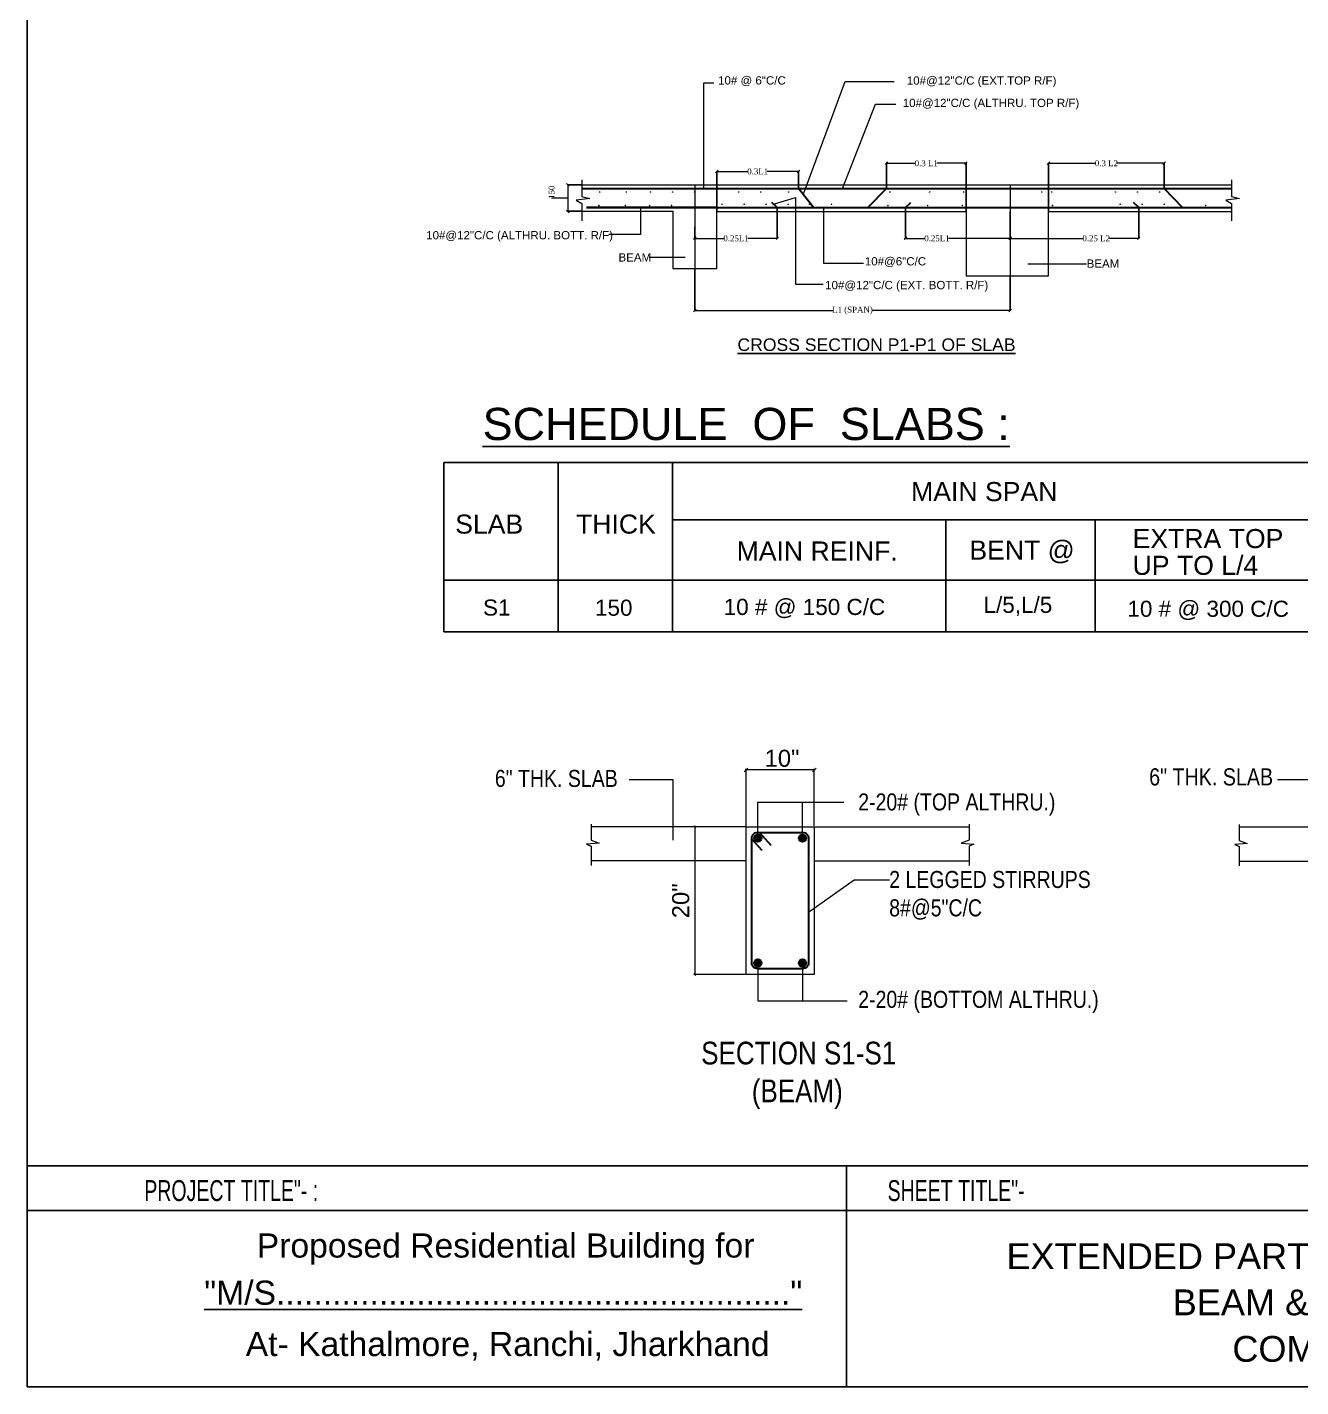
# Model space of a CAD drawing. Header units: inches. Extents: x -13956017 to 293115509, y -946740 to -305538.
# Drawn here: x 1182360 to 1184315, y -922722 to -920635 of the extents above; entities that cross this region are included whole.
import ezdxf
from ezdxf.enums import TextEntityAlignment as Align

# ---------------------------------------------------------------- set-up
doc = ezdxf.new("R2010")
doc.units = ezdxf.units.IN
doc.header["$LTSCALE"] = 6
doc.header["$PDMODE"] = 2
doc.linetypes.add('DASHED', pattern=[0.75, 0.5, -0.25])
for name, color, linetype, lineweight in [('Base Beam', 1, 'DASHED', 20), ('BEAM', 240, 'Continuous', 40), ('DIM 1', 10, 'Continuous', 15), ('DIM 2', 1, 'Continuous', 9), ('GRID', 8, 'Continuous', 15), ('HAT', 251, 'Continuous', 0), ('line2', 2, 'Continuous', 9), ('REINF', 5, 'Continuous', 30), ('TEX', 250, 'Continuous', 30), ('txt3', 3, 'Continuous', 9), ('W', 250, 'Continuous', 5), ('wall', 7, 'Continuous', 30), ('wall high', 7, 'Continuous', 30)]:
    doc.layers.add(name, color=color, linetype=linetype, lineweight=lineweight)
for name, color, linetype in [('DIM', 7, 'Continuous'), ('FOUNDATION DIM', 4, 'Continuous'), ('RE', 7, 'Continuous')]:
    doc.layers.add(name, color=color, linetype=linetype)
doc.styles.add('A', font='arial.ttf')
doc.styles.add('ARI', font='arial.ttf')
doc.styles.add('ISOCP', font='arial.ttf', dxfattribs={"height": 12})
doc.styles.add('style2', font='eurr____.ttf')
doc.styles.add('style3', font='times.ttf')
doc.dimstyles.new('Copy of AA', dxfattribs={"dimtxt": 15, "dimasz": 4, "dimexe": 5, "dimexo": 0, "dimgap": 0.09, "dimtad": 0, "dimdec": 0, "dimzin": 0, "dimdsep": 46, "dimlunit": 3, "dimtxsty": 'ARI', "dimblk": 'ARCHTICK', "dimcen": 0.09, "dimclrt": 7, "dimadec": 0, "dimazin": 0, "dimtfac": 1, "dimtdec": 0, "dimtofl": 0, "dimtmove": 0, "dimatfit": 3, "dimfxl": 0.18, "dimtolj": 1, "dimtzin": 0, "dimlwd": 9, "dimlwe": 9, "dimarcsym": 0})
doc.dimstyles.new('DIM-2', dxfattribs={"dimscale": 0, "dimtxt": 9, "dimasz": 4, "dimexe": 0, "dimexo": 0, "dimgap": 0, "dimtad": 0, "dimdec": 0, "dimzin": 9, "dimdsep": 46, "dimlunit": 3, "dimtxsty": 'style3', "dimblk": 'OBLIQUE', "dimcen": 0.09, "dimclrd": 1, "dimclre": 1, "dimclrt": 3, "dimadec": 1, "dimazin": 0, "dimtm": 1e-09, "dimtfac": 1, "dimtdec": 0, "dimtmove": 0, "dimatfit": 3, "dimfxl": 1, "dimtolj": 1, "dimtzin": 0, "dimlwd": -1, "dimarcsym": 0})

# ---------------------------------------------------------------- blocks, each defined once
blk = doc.blocks.new('_Oblique')
at = {"layer": 'DIM', "color": 0, "lineweight": -2}
blk.add_line((-0.5, -0.5), (0.5, 0.5), dxfattribs=at)
blk = doc.blocks.new('*D380')
at = {"layer": 'Defpoints', "color": 0, "transparency": 16777216}
for p in [(1183384.5, -921006.1), (1183868.7, -921016.9), (1183868.7, -921070.5)]:
    blk.add_point(p, dxfattribs=at)
at = {"layer": 'txt3', "color": 1, "lineweight": -2, "transparency": 16777216}
for p, q in [((1183384.5, -921006.1), (1183384.5, -921070.5)), ((1183868.7, -921016.9), (1183868.7, -921070.5))]:
    blk.add_line(p, q, dxfattribs=at)
at = {"layer": 'txt3', "color": 1, "transparency": 16777216}
for p, q in [((1183384.5, -921070.5), (1183596.6, -921070.5)), ((1183868.7, -921070.5), (1183656.7, -921070.5))]:
    blk.add_line(p, q, dxfattribs=at)
at = {"layer": 'txt3', "color": 1, "transparency": 16777216, "xscale": 4, "yscale": 4, "zscale": 4, "rotation": 180}
blk.add_blockref('_Oblique', (1183384.5, -921070.5), dxfattribs=at)
at = {"layer": 'txt3', "color": 1, "transparency": 16777216, "xscale": 4, "yscale": 4, "zscale": 4}
blk.add_blockref('_Oblique', (1183868.7, -921070.5), dxfattribs=at)
at = {"layer": 'txt3', "color": 3, "transparency": 16777216, "insert": (1183626.6, -921070.5), "char_height": 9, "attachment_point": 5, "style": 'style3'}
blk.add_mtext('\\A1;{\\C3;L1 (SPAN)}', dxfattribs=at)
blk = doc.blocks.new('*D381')
at = {"layer": 'Defpoints', "color": 0, "linetype": 'Continuous', "transparency": 16777216}
for p in [(1183511.2, -920912.1), (1183384.5, -920941.8), (1183511.2, -920959.6)]:
    blk.add_point(p, dxfattribs=at)
at = {"layer": 'GRID', "color": 1, "linetype": 'Continuous', "lineweight": -2, "transparency": 16777216}
for p, q in [((1183511.2, -920912.1), (1183511.2, -920959.6)), ((1183384.5, -920941.8), (1183384.5, -920959.6))]:
    blk.add_line(p, q, dxfattribs=at)
at = {"layer": 'GRID', "color": 1, "linetype": 'Continuous', "transparency": 16777216}
for p, q in [((1183384.5, -920959.6), (1183429.9, -920959.6)), ((1183511.2, -920959.6), (1183465.8, -920959.6))]:
    blk.add_line(p, q, dxfattribs=at)
at = {"layer": 'GRID', "color": 1, "linetype": 'Continuous', "transparency": 16777216, "xscale": 4, "yscale": 4, "zscale": 4, "rotation": 180}
blk.add_blockref('_Oblique', (1183384.5, -920959.6), dxfattribs=at)
at = {"layer": 'GRID', "color": 1, "linetype": 'Continuous', "transparency": 16777216, "xscale": 4, "yscale": 4, "zscale": 4}
blk.add_blockref('_Oblique', (1183511.2, -920959.6), dxfattribs=at)
at = {"layer": 'GRID', "color": 3, "linetype": 'Continuous', "transparency": 16777216, "insert": (1183447.9, -920959.6), "char_height": 9, "attachment_point": 5, "style": 'style3'}
blk.add_mtext('\\A1;{\\C3;0.25L1}', dxfattribs=at)
blk = doc.blocks.new('*D382')
at = {"layer": 'Defpoints', "color": 0, "linetype": 'Continuous', "transparency": 16777216}
for p in [(1183418.4, -920856.9), (1183543.9, -920883.2), (1183418.4, -920918.2)]:
    blk.add_point(p, dxfattribs=at)
at = {"layer": 'GRID', "color": 1, "linetype": 'Continuous', "lineweight": -2, "transparency": 16777216}
for p, q in [((1183418.4, -920918.2), (1183418.4, -920856.9)), ((1183543.9, -920883.2), (1183543.9, -920856.9))]:
    blk.add_line(p, q, dxfattribs=at)
at = {"layer": 'GRID', "color": 1, "linetype": 'Continuous', "transparency": 16777216}
for p, q in [((1183418.4, -920856.9), (1183466.5, -920856.9)), ((1183543.9, -920856.9), (1183495.8, -920856.9))]:
    blk.add_line(p, q, dxfattribs=at)
at = {"layer": 'GRID', "color": 1, "linetype": 'Continuous', "transparency": 16777216, "xscale": 4, "yscale": 4, "zscale": 4, "rotation": 180}
blk.add_blockref('_Oblique', (1183418.4, -920856.9), dxfattribs=at)
at = {"layer": 'GRID', "color": 1, "linetype": 'Continuous', "transparency": 16777216, "xscale": 4, "yscale": 4, "zscale": 4}
blk.add_blockref('_Oblique', (1183543.9, -920856.9), dxfattribs=at)
at = {"layer": 'GRID', "color": 3, "linetype": 'Continuous', "transparency": 16777216, "insert": (1183481.1, -920856.9), "char_height": 9, "attachment_point": 5, "style": 'style3'}
blk.add_mtext('\\A1;{\\C3;0.3L1}', dxfattribs=at)
blk = doc.blocks.new('*D383')
at = {"layer": 'Defpoints', "color": 0, "linetype": 'Continuous', "transparency": 16777216}
for p in [(1183868.7, -920918.2), (1184066, -920912.1), (1184066, -920959.6)]:
    blk.add_point(p, dxfattribs=at)
at = {"layer": 'GRID', "color": 1, "linetype": 'Continuous', "lineweight": -2, "transparency": 16777216}
for p, q in [((1183868.7, -920918.2), (1183868.7, -920959.6)), ((1184066, -920912.1), (1184066, -920959.6))]:
    blk.add_line(p, q, dxfattribs=at)
at = {"layer": 'GRID', "color": 1, "linetype": 'Continuous', "transparency": 16777216}
for p, q in [((1183868.7, -920959.6), (1183980.6, -920959.6)), ((1184066, -920959.6), (1184020.9, -920959.6))]:
    blk.add_line(p, q, dxfattribs=at)
at = {"layer": 'GRID', "color": 1, "linetype": 'Continuous', "transparency": 16777216, "xscale": 4, "yscale": 4, "zscale": 4, "rotation": 180}
blk.add_blockref('_Oblique', (1183868.7, -920959.6), dxfattribs=at)
at = {"layer": 'GRID', "color": 1, "linetype": 'Continuous', "transparency": 16777216, "xscale": 4, "yscale": 4, "zscale": 4}
blk.add_blockref('_Oblique', (1184066, -920959.6), dxfattribs=at)
at = {"layer": 'GRID', "color": 3, "linetype": 'Continuous', "transparency": 16777216, "insert": (1184000.8, -920959.6), "char_height": 9, "attachment_point": 5, "style": 'style3'}
blk.add_mtext('\\A1;{\\C3;0.25 L2}', dxfattribs=at)
blk = doc.blocks.new('*D384')
at = {"layer": 'Defpoints', "color": 0, "linetype": 'Continuous', "transparency": 16777216}
for p in [(1184105.2, -920844.4), (1184105.2, -920883.2), (1183927.6, -920918.2)]:
    blk.add_point(p, dxfattribs=at)
at = {"layer": 'GRID', "color": 1, "linetype": 'Continuous', "lineweight": -2, "transparency": 16777216}
for p, q in [((1183927.6, -920918.2), (1183927.6, -920844.4)), ((1184105.2, -920883.2), (1184105.2, -920844.4))]:
    blk.add_line(p, q, dxfattribs=at)
at = {"layer": 'GRID', "color": 1, "linetype": 'Continuous', "transparency": 16777216}
for p, q in [((1183927.6, -920844.4), (1183999.5, -920844.4)), ((1184105.2, -920844.4), (1184033.2, -920844.4))]:
    blk.add_line(p, q, dxfattribs=at)
at = {"layer": 'GRID', "color": 1, "linetype": 'Continuous', "transparency": 16777216, "xscale": 4, "yscale": 4, "zscale": 4, "rotation": 180}
blk.add_blockref('_Oblique', (1183927.6, -920844.4), dxfattribs=at)
at = {"layer": 'GRID', "color": 1, "linetype": 'Continuous', "transparency": 16777216, "xscale": 4, "yscale": 4, "zscale": 4}
blk.add_blockref('_Oblique', (1184105.2, -920844.4), dxfattribs=at)
at = {"layer": 'GRID', "color": 3, "linetype": 'Continuous', "transparency": 16777216, "insert": (1184016.4, -920844.4), "char_height": 9, "attachment_point": 5, "style": 'style3'}
blk.add_mtext('\\A1;0.3 L2', dxfattribs=at)
blk = doc.blocks.new('*D138')
at = {"layer": 'Defpoints', "color": 0, "linetype": 'Continuous', "transparency": 16777216}
for p in [(1183678.6, -920844.4), (1183678.6, -920883.2), (1183800.9, -920918.2)]:
    blk.add_point(p, dxfattribs=at)
at = {"layer": 'GRID', "color": 1, "linetype": 'Continuous', "lineweight": -2, "transparency": 16777216}
for p, q in [((1183678.6, -920883.2), (1183678.6, -920844.4)), ((1183800.9, -920918.2), (1183800.9, -920844.4))]:
    blk.add_line(p, q, dxfattribs=at)
at = {"layer": 'GRID', "color": 1, "linetype": 'Continuous', "transparency": 16777216}
for p, q in [((1183678.6, -920844.4), (1183723.5, -920844.4)), ((1183800.9, -920844.4), (1183756.1, -920844.4))]:
    blk.add_line(p, q, dxfattribs=at)
at = {"layer": 'GRID', "color": 1, "linetype": 'Continuous', "transparency": 16777216, "xscale": 4, "yscale": 4, "zscale": 4, "rotation": 180}
blk.add_blockref('_Oblique', (1183678.6, -920844.4), dxfattribs=at)
at = {"layer": 'GRID', "color": 1, "linetype": 'Continuous', "transparency": 16777216, "xscale": 4, "yscale": 4, "zscale": 4}
blk.add_blockref('_Oblique', (1183800.9, -920844.4), dxfattribs=at)
at = {"layer": 'GRID', "color": 3, "linetype": 'Continuous', "transparency": 16777216, "insert": (1183739.8, -920844.4), "char_height": 9, "attachment_point": 5, "style": 'style3'}
blk.add_mtext('\\A1;{\\C3;0.3 L1}', dxfattribs=at)
blk = doc.blocks.new('*D139')
at = {"layer": 'Defpoints', "color": 0, "linetype": 'Continuous', "transparency": 16777216}
for p in [(1183708.2, -920912.1), (1183868.7, -920941.8), (1183708.2, -920959.6)]:
    blk.add_point(p, dxfattribs=at)
at = {"layer": 'GRID', "color": 1, "linetype": 'Continuous', "lineweight": -2, "transparency": 16777216}
for p, q in [((1183708.2, -920912.1), (1183708.2, -920959.6)), ((1183868.7, -920941.8), (1183868.7, -920959.6))]:
    blk.add_line(p, q, dxfattribs=at)
at = {"layer": 'GRID', "color": 1, "linetype": 'Continuous', "transparency": 16777216}
for p, q in [((1183708.2, -920959.6), (1183738.3, -920959.6)), ((1183868.7, -920959.6), (1183774.2, -920959.6))]:
    blk.add_line(p, q, dxfattribs=at)
at = {"layer": 'GRID', "color": 1, "linetype": 'Continuous', "transparency": 16777216, "xscale": 4, "yscale": 4, "zscale": 4, "rotation": 180}
blk.add_blockref('_Oblique', (1183708.2, -920959.6), dxfattribs=at)
at = {"layer": 'GRID', "color": 1, "linetype": 'Continuous', "transparency": 16777216, "xscale": 4, "yscale": 4, "zscale": 4}
blk.add_blockref('_Oblique', (1183868.7, -920959.6), dxfattribs=at)
at = {"layer": 'GRID', "color": 3, "linetype": 'Continuous', "transparency": 16777216, "insert": (1183756.3, -920959.6), "char_height": 9, "attachment_point": 5, "style": 'style3'}
blk.add_mtext('\\A1;{\\C3;0.25L1}', dxfattribs=at)
blk = doc.blocks.new('*D385')
at = {"layer": 'Defpoints', "color": 0, "linetype": 'Continuous', "transparency": 16777216}
for p in [(1183211.3, -920877.5), (1183189.7, -920918.1), (1183211.3, -920918.1)]:
    blk.add_point(p, dxfattribs=at)
at = {"layer": 'GRID', "color": 1, "linetype": 'Continuous', "lineweight": -2, "transparency": 16777216}
for p, q in [((1183211.3, -920877.5), (1183189.7, -920877.5)), ((1183211.3, -920918.1), (1183189.7, -920918.1))]:
    blk.add_line(p, q, dxfattribs=at)
at = {"layer": 'GRID', "color": 1, "linetype": 'Continuous', "transparency": 16777216}
for p, q in [((1183189.7, -920877.5), (1183189.7, -920918.1)), ((1183189.7, -920897.8), (1183164.7, -920897.8))]:
    blk.add_line(p, q, dxfattribs=at)
at = {"layer": 'GRID', "color": 1, "linetype": 'Continuous', "transparency": 16777216, "xscale": 4, "yscale": 4, "zscale": 4}
for p, rotation in [((1183189.7, -920877.5), 90), ((1183189.7, -920918.1), 270)]:
    blk.add_blockref('_Oblique', p, dxfattribs=dict(at, rotation=rotation))
at = {"layer": 'GRID', "color": 3, "linetype": 'Continuous', "transparency": 16777216, "insert": (1183164.7, -920888.8), "char_height": 9, "attachment_point": 5, "rotation": 90, "style": 'style3'}
blk.add_mtext('\\A1;150', dxfattribs=at)
blk = doc.blocks.new('_ARCHTICK')
at = {"color": 0, "linetype": 'ByBlock', "const_width": 0.15}
blk.add_lwpolyline([(-0.5, -0.5), (0.5, 0.5)], dxfattribs=at)

msp = doc.modelspace()

# ---------------------------------------------------------------- hatches: boundary and pattern name
at = {"layer": 'REINF', "ltscale": 0.3}
h = msp.add_hatch(color=256, dxfattribs=at)
h.dxf.hatch_style = 1
edge = h.paths.add_edge_path()
edge.add_arc((1183481.3, -921880.2), 5.75, 0, 360)
h = msp.add_hatch(color=256, dxfattribs=at)
h.dxf.hatch_style = 1
edge = h.paths.add_edge_path()
edge.add_arc((1183549.9, -921880.2), 5.75, 0, 360)
h = msp.add_hatch(color=256, dxfattribs=at)
h.dxf.hatch_style = 1
edge = h.paths.add_edge_path()
edge.add_arc((1183481.3, -922071.9), 5.75, 0, 360)
h = msp.add_hatch(color=256, dxfattribs=at)
h.dxf.hatch_style = 1
edge = h.paths.add_edge_path()
edge.add_arc((1183549.9, -922071.9), 5.75, 0, 360)

# ---------------------------------------------------------------- linework, layer by layer
for p, q in [((1182999.5, -921303.9), (1182999.5, -921563.8)), ((1182999.5, -921303.9), (1185975.7, -921303.9)), ((1182999.5, -921303.9), (1183174.8, -921303.9)), ((1183174.8, -921303.9), (1183174.8, -921563.8)), ((1183350.2, -921303.9), (1183350.2, -921563.8)), ((1183350.2, -921303.9), (1184370, -921303.9)), ((1183350.2, -921391.6), (1185284.2, -921391.6)), ((1183770.1, -921391.6), (1183770.1, -921563.8)), ((1183770.1, -921391.6), (1183770.1, -921563.8)), ((1183999.3, -921391.6), (1183999.3, -921563.8)), ((1182999.5, -921396.6), (1182999.5, -921563.8)), ((1183174.8, -921396.6), (1183174.8, -921563.8)), ((1183350.2, -921396.6), (1183350.2, -921563.8)), ((1182999.5, -921484.1), (1185975.7, -921484.1)), ((1183770.1, -921484.2), (1183770.1, -921484.1)), ((1182999.5, -921563.8), (1185975.7, -921563.8))]:
    msp.add_line(p, q)
at = {"layer": 'Base Beam', "linetype": 'Continuous', "ltscale": 0.3}
msp.add_lwpolyline([(1183463.3, -921862.8), (1183567.9, -921862.8), (1183567.9, -922089.3), (1183463.3, -922089.3)], close=True, dxfattribs=at)
at = {"layer": 'BEAM', "color": 5, "const_width": 1.22}
for points in [[(1183238, -920888.5, 1), (1183239.2, -920888.5, 1)], [(1183278.8, -920888.5, 1), (1183280, -920888.5, 1)], [(1183315.9, -920888.5, 1), (1183317.1, -920888.5, 1)], [(1183349.8, -920888.5, 1), (1183351, -920888.5, 1)], [(1183383.6, -920888.5, 1), (1183384.8, -920888.5, 1)], [(1183417.5, -920888.5, 1), (1183418.7, -920888.5, 1)], [(1183451.3, -920888.5, 1), (1183452.5, -920888.5, 1)], [(1183485.2, -920888.5, 1), (1183486.4, -920888.5, 1)], [(1183527.8, -920888.5, 1), (1183529, -920888.5, 1)], [(1183683.4, -920888.5, 1), (1183684.7, -920888.5, 1)], [(1183744.4, -920888.5, 1), (1183745.6, -920888.5, 1)], [(1183796.7, -920888.5, 1), (1183797.9, -920888.5, 1)], [(1183916.5, -920888.5, 1), (1183917.7, -920888.5, 1)], [(1183931.8, -920888.5, 1), (1183933, -920888.5, 1)], [(1184029.8, -920888.5, 1), (1184031, -920888.5, 1)], [(1184063.7, -920888.5, 1), (1184064.9, -920888.5, 1)], [(1184097.5, -920888.5, 1), (1184098.7, -920888.5, 1)], [(1183236.6, -920909.2, 1), (1183237.8, -920909.2, 1)], [(1183277.4, -920909.2, 1), (1183278.6, -920909.2, 1)], [(1183314.5, -920909.2, 1), (1183315.7, -920909.2, 1)], [(1183348.3, -920909.2, 1), (1183349.6, -920909.2, 1)], [(1183425.7, -920907.3, 1), (1183426.9, -920907.3, 1)], [(1183459.6, -920907.3, 1), (1183460.8, -920907.3, 1)], [(1183493.4, -920907.3, 1), (1183494.6, -920907.3, 1)], [(1183527.3, -920907.3, 1), (1183528.5, -920907.3, 1)], [(1183559.9, -920907.3, 1), (1183561.1, -920907.3, 1)], [(1183593.8, -920907.3, 1), (1183595, -920907.3, 1)], [(1183680.4, -920909.2, 1), (1183681.6, -920909.2, 1)], [(1183741.4, -920909.2, 1), (1183742.6, -920909.2, 1)], [(1183794.7, -920909.2, 1), (1183795.9, -920909.2, 1)], [(1183933.1, -920909.2, 1), (1183934.4, -920909.2, 1)], [(1184036.9, -920907.3, 1), (1184038.1, -920907.3, 1)], [(1184070.7, -920907.3, 1), (1184071.9, -920907.3, 1)], [(1184104.6, -920907.3, 1), (1184105.8, -920907.3, 1)], [(1184168.3, -920909.2, 1), (1184169.5, -920909.2, 1)]]:
    msp.add_lwpolyline(points, format="xyb", close=True, dxfattribs=at)
at = {"layer": 'DIM 1', "color": 3, "ltscale": 0.3}
for p, q in [((1183481.3, -921880.2), (1183481.3, -921824.8)), ((1183481.3, -921824.8), (1183613.1, -921824.8)), ((1183549.9, -921880.2), (1183549.9, -921824.8)), ((1183481.3, -922071.9), (1183481.1, -922129.8)), ((1183549.9, -922071.9), (1183549.9, -922129.8)), ((1183481.1, -922129.8), (1183618.7, -922129.8))]:
    msp.add_line(p, q, dxfattribs=at)
at = {"layer": 'DIM 1', "color": 7, "lineweight": 5, "ltscale": 0.3}
for p, q in [((1183461.9, -921862.8), (1183383.2, -921862.8)), ((1183384.7, -921861.4), (1183384.7, -922090.8)), ((1183461.9, -922089.3), (1183383.2, -922089.3))]:
    msp.add_line(p, q, dxfattribs=at)
at = {"layer": 'DIM 1', "ltscale": 0.3}
for points in [[(1183211.3, -920869.7), (1183211.3, -920895.5), (1183223.2, -920898.4), (1183202.6, -920901.2), (1183211.3, -920906.1), (1183211.3, -920932.8)], [(1184208.7, -920869.7), (1184208.7, -920895.5), (1184220.6, -920898.4), (1184200, -920901.2), (1184208.7, -920906.1), (1184208.7, -920932.8)]]:
    msp.add_lwpolyline(points, dxfattribs=at)
at = {"layer": 'DIM 2'}
for p, q in [((1183615.3, -920718.9), (1183690.4, -920718.9)), ((1183661.9, -920753.8), (1183693.4, -920753.8))]:
    msp.add_line(p, q, dxfattribs=at)
at = {"layer": 'GRID', "color": 1, "linetype": 'Continuous'}
for p, q in [((1183552, -920890.4), (1183615.3, -920718.9)), ((1183611.2, -920883.2), (1183661.9, -920753.8)), ((1183582.1, -920912.1), (1183582.1, -920997.7))]:
    msp.add_line(p, q, dxfattribs=at)
at = {"layer": 'GRID', "color": 251, "linetype": 'ByBlock'}
for p, q in [((1183384.5, -920877.5), (1183384.5, -921006.1)), ((1183868.7, -920877.5), (1183868.7, -921016.9))]:
    msp.add_line(p, q, dxfattribs=at)
at = {"layer": 'GRID', "color": 1, "linetype": 'Continuous', "lineweight": 13}
for p, q in [((1183582.1, -920997.7), (1183643.6, -920997.7)), ((1183539.1, -921030.1), (1183581.5, -921030.1))]:
    msp.add_line(p, q, dxfattribs=at)
at = {"layer": 'HAT', "color": 46, "lineweight": 0, "ltscale": 0.3}
for p, q in [((1183463.3, -921862.8), (1183225.2, -921862.8)), ((1183567.9, -921862.8), (1183806, -921862.8)), ((1184460.4, -921863.2), (1184220.3, -921863.2)), ((1183463.3, -921915.1), (1183225.2, -921915.1)), ((1183567.9, -921915.1), (1183806, -921915.1)), ((1184460.4, -921915.9), (1184220.3, -921915.9))]:
    msp.add_line(p, q, dxfattribs=at)
for points in [[(1183225.2, -921859), (1183225.2, -921883.3), (1183237.5, -921887.9), (1183218.4, -921889.4), (1183225.2, -921892.5), (1183225.2, -921922)], [(1183806, -921859), (1183806, -921883.3), (1183793.7, -921887.9), (1183812.8, -921889.4), (1183806, -921892.5), (1183806, -921922)], [(1184220.3, -921859.3), (1184220.3, -921883.8), (1184232.7, -921888.5), (1184213.4, -921890), (1184220.3, -921893.2), (1184220.3, -921922.8)]]:
    msp.add_lwpolyline(points, dxfattribs=at)
at = {"layer": 'line2'}
for p, q in [((1183211.3, -920877.5), (1184208.7, -920877.5)), ((1183211.3, -920918.1), (1183350.7, -920918.1)), ((1183350.7, -920918.1), (1183350.7, -921006.1)), ((1183418.4, -920918.2), (1183800.9, -920918.2)), ((1183418.4, -921006.1), (1183418.4, -920918.2)), ((1183800.9, -920918.2), (1183800.9, -921016.9)), ((1183927.6, -920918.2), (1184208.7, -920918.2)), ((1183927.6, -921016.9), (1183927.6, -920918.2)), ((1183350.7, -921006.1), (1183418.4, -921006.1)), ((1183800.9, -921016.9), (1183927.6, -921016.9))]:
    msp.add_line(p, q, dxfattribs=at)
at = {"layer": 'RE', "color": 7, "linetype": 'Continuous', "lineweight": 25, "ltscale": 75}
msp.add_line((1182549.3, -922383.3), (1183804.7, -922383.3), dxfattribs=at)
at = {"layer": 'REINF', "ltscale": 30}
for p, q in [((1183211.3, -920883.2), (1183543.9, -920883.2)), ((1183566.7, -920912.1), (1183543.9, -920883.2)), ((1183650.3, -920912.1), (1183678.6, -920883.2)), ((1183678.6, -920883.2), (1184105.2, -920883.2)), ((1184133.3, -920912.1), (1184105.2, -920883.2)), ((1183511.2, -920912.1), (1183503, -920904.8)), ((1183708.2, -920912.1), (1183716.3, -920904.8)), ((1184066, -920912.1), (1184057.8, -920904.8)), ((1183218.3, -920912.1), (1184208.7, -920912.1))]:
    msp.add_line(p, q, dxfattribs=at)
at = {"layer": 'REINF'}
msp.add_line((1183418.4, -920912.1), (1183218.3, -920912.1), dxfattribs=at)
at = {"layer": 'REINF', "ltscale": 0.3}
for p, q in [((1183484, -921871.5), (1183501.5, -921890.8)), ((1183472.4, -921882.2), (1183487.7, -921898.5))]:
    msp.add_line(p, q, dxfattribs=at)
at = {"layer": 'REINF', "ltscale": 30}
for points in [[(1183543.9, -920883.2), (1183678.6, -920883.2)], [(1184105.2, -920883.2), (1184208.7, -920883.2)]]:
    msp.add_lwpolyline(points, dxfattribs=at)
at = {"layer": 'REINF', "ltscale": 0.3}
msp.add_lwpolyline([(1183480.7, -921871.5), (1183550.4, -921871.5, -0.414214), (1183559.2, -921880.2), (1183559.2, -922071.9, -0.414214), (1183550.4, -922080.6), (1183480.7, -922080.6, -0.414214), (1183472, -922071.9), (1183472, -921880.2, -0.414214)], format="xyb", close=True, dxfattribs=at)
for centre in [(1183481.3, -921880.2), (1183549.9, -921880.2), (1183481.3, -922071.9), (1183549.9, -922071.9)]:
    msp.add_circle(centre, 5.75, dxfattribs=at)
at = {"layer": 'REINF', "ltscale": 30}
for points in [[(1183528.4, -920911.7), (1183529, -920911.6), (1183528.4, -920909.9)], [(1183545, -920912.1), (1183545.6, -920912.1), (1183545.3, -920910.3)]]:
    msp.add_solid(points, dxfattribs=at)
at = {"layer": 'TEX', "lineweight": 25, "ltscale": 0.3}
msp.add_lwpolyline([(1182359.6, -918318.7), (1187140.9, -918318.7), (1187140.9, -922383.3), (1182359.6, -922383.3)], close=True, dxfattribs=at)
at = {"layer": 'W', "lineweight": 5, "ltscale": 20}
for p, q in [((1182999.5, -921563.8), (1183914.1, -921563.8)), ((1182359.6, -922383.3), (1183644.7, -922383.3))]:
    msp.add_line(p, q, dxfattribs=at)
at = {"layer": 'W', "color": 7, "lineweight": 5, "ltscale": 10}
for p, q in [((1183569.3, -921775.5), (1183461.9, -921775.5)), ((1183463.3, -921861.4), (1183463.3, -921774)), ((1183567.9, -921861.4), (1183567.9, -921774))]:
    msp.add_line(p, q, dxfattribs=at)
at = {"layer": 'wall high', "lineweight": 25}
for p, q in [((1182999.4, -921563.8), (1185371.2, -921563.8)), ((1182999.4, -921563.8), (1185371.2, -921563.8)), ((1182999.4, -921563.8), (1185371.2, -921563.8)), ((1182999.4, -921563.8), (1185371.2, -921563.8)), ((1185371.2, -921563.8), (1182999.4, -921563.8)), ((1182359.6, -922383.3), (1186293.9, -922383.3)), ((1182359.6, -922383.3), (1186293.9, -922383.3)), ((1182359.6, -922383.3), (1186293.9, -922383.3)), ((1182359.6, -922383.3), (1186293.9, -922383.3)), ((1182359.6, -922383.3), (1182359.6, -922722.4)), ((1186293.9, -922383.3), (1182359.6, -922383.3)), ((1183617.5, -922383.3), (1183617.5, -922722.4)), ((1182359.6, -922451.7), (1182621.3, -922451.7)), ((1182621.3, -922451.7), (1185194.3, -922451.7)), ((1182359.6, -922722.4), (1186293.9, -922722.4))]:
    msp.add_line(p, q, dxfattribs=at)
msp.add_lwpolyline([(1182359.6, -922722.4), (1186293.9, -922722.4), (1186293.9, -922383.3), (1182359.6, -922383.3)], close=True, dxfattribs=at)

# ---------------------------------------------------------------- block references
at = {"layer": 'DIM 1', "color": 7, "lineweight": 5, "ltscale": 0.3, "xscale": 2.904, "yscale": 2.904, "zscale": 2.904}
for p, rotation in [((1183384.7, -921862.8), 90), ((1183384.7, -922089.3), 270)]:
    msp.add_blockref('_Oblique', p, dxfattribs=dict(at, rotation=rotation))
at = {"layer": 'W', "color": 7, "lineweight": 5, "ltscale": 10, "xscale": 5.808000000000001, "yscale": 5.808000000000001, "zscale": 5.808000000000001, "rotation": 180}
msp.add_blockref('_Oblique', (1183463.3, -921775.5), dxfattribs=at)
at = {"layer": 'W', "color": 7, "lineweight": 5, "ltscale": 10, "xscale": 5.808000000000001, "yscale": 5.808000000000001, "zscale": 5.808000000000001}
msp.add_blockref('_Oblique', (1183567.9, -921775.5), dxfattribs=at)

# ---------------------------------------------------------------- texts
at = {"style": 'A'}
for s, height, p in [('%%uSCHEDULE  OF  SLABS :', 49.411, (1183058.8, -921269.2)), ('MAIN SPAN', 29.23, (1183716.6, -921362.9)), ('SLAB', 29.23, (1183016.7, -921412.8)), ('THICK', 29.23, (1183202.2, -921412.8)), ('EXTRA TOP', 29.23, (1184056.7, -921435)), ('MAIN REINF.', 29.226, (1183448.8, -921454.1)), ('BENT @', 29.23, (1183806, -921452.7)), ('UP TO L/4', 29.23, (1184056.7, -921476.1)), ('S1', 24.71, (1183059.4, -921538.6)), ('150', 24.71, (1183231.3, -921538.9)), ('10 # @ 150 C/C', 24.705, (1183428.9, -921537.7)), ('L/5,L/5', 24.71, (1183827.8, -921534.5)), ('10 # @ 300 C/C', 24.705, (1184048.7, -921540.5))]:
    msp.add_text(s, height=height, dxfattribs=at).set_placement(p)
at = {"layer": 'FOUNDATION DIM', "color": 3, "style": 'ISOCP'}
for s, height, p in [('10#@12"C/C (EXT.TOP R/F)', 12.666, (1183710, -920723.7)), ('10#@12"C/C (ALTHRU. TOP R/F)', 12.666, (1183703.8, -920758)), ('10#@12"C/C (ALTHRU. BOTT. R/F)', 12.666, (1182972.2, -920961.1)), ('BEAM', 12.67, (1183267.4, -920995.2)), ('BEAM', 12.67, (1183986.1, -921004.7)), ('10#@12"C/C (EXT. BOTT. R/F)', 12.666, (1183584.7, -921037.6))]:
    msp.add_text(s, height=height, dxfattribs=at).set_placement(p)
at = {"layer": 'FOUNDATION DIM', "insert": (1183420.3, -920710.8), "char_height": 12.666, "width": 205.643, "attachment_point": 1, "style": 'ISOCP'}
msp.add_mtext('\\A1;{\\C3;10# @ 6"C/C}', dxfattribs=at)
at = {"layer": 'FOUNDATION DIM', "color": 3, "insert": (1183645.6, -920988.5), "char_height": 12.666, "width": 205.643, "attachment_point": 1, "style": 'ISOCP'}
msp.add_mtext('\\A1;10#@6"C/C', dxfattribs=at)
at = {"layer": 'FOUNDATION DIM', "color": 1, "insert": (1183309.3, -921113.2), "char_height": 19.298, "width": 705.74, "attachment_point": 1, "style": 'ISOCP'}
msp.add_mtext('\\pi140.77312;{\\LCROSS SECTION P1-P1 OF SLAB}', dxfattribs=at)
at = {"layer": 'txt3', "ltscale": 0.3, "style": 'ARI'}
msp.add_text('10"', height=26.14, dxfattribs=at).set_placement((1183491.7, -921770.7))
msp.add_text('20"', height=26.14, rotation=90, dxfattribs=at).set_placement((1183375.9, -922003.2))
at = {"layer": 'txt3', "ltscale": 0.3, "attachment_point": 1, "style": 'ARI'}
for s, insert, char_height, width in [('{\\fArial Narrow|b0|i0|c0|p34;6" THK. SLAB}', (1183077.6, -921775.5), 26.136, 1832.114), ('{\\fArial Narrow|b0|i0|c0|p34;6" THK. SLAB}', (1184082.1, -921773), 26.354, 1847.381), ('{\\fArial Narrow|b0|i0|c0|p34;2-20# (TOP ALTHRU.)}', (1183635.4, -921811.6), 26.136, 1832.114), ('{\\fArial Narrow|b0|i0|c0|p34;2 LEGGED STIRRUPS\\P8#@5"C/C}', (1183683, -921930.6), 26.136, 1832.114), ('{\\fArial Narrow|b0|i0|c0|p34;2-20# (BOTTOM ALTHRU.)}', (1183635.4, -922114.6), 26.136, 1832.114), ('\\pi132.32022;{\\fArial Narrow|b0|i0|c0|p34;SECTION S1-S1\\P\\pi210.0151;(BEAM)}', (1183262, -922192.7), 34.848, 554.906)]:
    msp.add_mtext(s, dxfattribs=dict(at, insert=insert, char_height=char_height, width=width))
at = {"layer": 'wall', "style": 'ARI'}
for s, p in [('Proposed Residential Building for', (1183094.1, -922505.5)), ('At- Kathalmore, Ranchi, Jharkhand', (1183097.2, -922656.7))]:
    msp.add_text(s, height=36.992, rotation=0.0024, dxfattribs=at).set_placement(p, align=Align.MIDDLE_CENTER)
at = {"layer": 'wall high', "lineweight": 25, "style": 'style2', "width": 0.7}
for s, p in [('PROJECT TITLE"- :', (1182539.4, -922437.2)), ('SHEET TITLE"-', (1183680.5, -922437.2))]:
    msp.add_text(s, height=32.006, rotation=360, dxfattribs=at).set_placement(p)
at = {"layer": 'wall high', "lineweight": 25, "style": 'ARI'}
for s, height, p in [('EXTENDED PART BASEMENT FLOOR ROOF', 39.652, (1183863.1, -922541.7, 160)), ('BEAM & SLAB DETAIL', 39.652, (1184118.3, -922612.6, 160)), ('COMMERCIAL', 39.65, (1184209.8, -922684, -64))]:
    msp.add_text(s, height=height, rotation=0.0024, dxfattribs=at).set_placement(p)
msp.add_text('%%U"M/S......................................................."', height=36.992, rotation=0.0024, dxfattribs=at).set_placement((1183090.5, -922577.9), align=Align.MIDDLE_CENTER)

# ---------------------------------------------------------------- dimensions: what is measured, and where the dimension line sits
at = {"layer": 'GRID', "color": 7, "linetype": 'Continuous'}
dim = msp.add_linear_dim(base=(1183678.6, -920844.4), p1=(1183800.9, -920918.2), p2=(1183678.6, -920883.2), angle=180, text='{\\C3;0.3 L1}', dimstyle='DIM-2', override={"dimscale": 1}, dxfattribs=at)
dim.commit()
dim.dimension.update_dxf_attribs({"geometry": '*D138', "text_midpoint": (1183739.8, -920844.4)})
for base, p1, p2, text, picture, middle in [((1184105.2, -920844.4), (1183927.6, -920918.2), (1184105.2, -920883.2), '0.3 L2', '*D384', (1184016.4, -920844.4)), ((1183418.4, -920856.9), (1183543.9, -920883.2), (1183418.4, -920918.2), '{\\C3;0.3L1}', '*D382', (1183481.1, -920856.9))]:
    dim = msp.add_linear_dim(base=base, p1=p1, p2=p2, text=text, dimstyle='DIM-2', override={"dimscale": 1}, dxfattribs=at)
    dim.commit()
    dim.dimension.update_dxf_attribs({"geometry": picture, "text_midpoint": middle})
for base, p1, p2, angle, text, override, picture, middle in [((1183189.7, -920918.1), (1183211.3, -920877.5), (1183211.3, -920918.1), 90, '150', {"dimscale": 1, "dimtmove": 1}, '*D385', (1183164.7, -920897.8)), ((1183708.2, -920959.6), (1183868.7, -920941.8), (1183708.2, -920912.1), 180, '{\\C3;0.25L1}', {"dimscale": 1}, '*D139', (1183756.3, -920959.6))]:
    dim = msp.add_linear_dim(base=base, p1=p1, p2=p2, angle=angle, text=text, dimstyle='DIM-2', override=override, dxfattribs=at)
    dim.commit()
    dim.dimension.update_dxf_attribs({"geometry": picture, "text_midpoint": middle, "dimtype": 128})
for base, p1, p2, text, picture, middle in [((1183511.2, -920959.6), (1183384.5, -920941.8), (1183511.2, -920912.1), '{\\C3;0.25L1}', '*D381', (1183447.9, -920959.6)), ((1184066, -920959.6), (1183868.7, -920918.2), (1184066, -920912.1), '{\\C3;0.25 L2}', '*D383', (1184000.8, -920959.6))]:
    dim = msp.add_linear_dim(base=base, p1=p1, p2=p2, text=text, dimstyle='DIM-2', override={"dimscale": 1}, dxfattribs=at)
    dim.commit()
    dim.dimension.update_dxf_attribs({"geometry": picture, "text_midpoint": middle, "dimtype": 128})
at = {"layer": 'txt3'}
dim = msp.add_linear_dim(base=(1183868.7, -921070.5), p1=(1183384.5, -921006.1), p2=(1183868.7, -921016.9), text='{\\C3;L1 (SPAN)}', dimstyle='DIM-2', override={"dimscale": 1}, dxfattribs=at)
dim.commit()
dim.dimension.update_dxf_attribs({"geometry": '*D380', "text_midpoint": (1183626.6, -921070.5)})

# ---------------------------------------------------------------- leaders
at = {"layer": 'DIM 1', "ltscale": 0.3}
for points, override in [([(1183351.1, -921883.4), (1183351.1, -921790.8), (1183283.7, -921790.8)], {"dimasz": 2, "dimarcsym": 1}), ([(1184347.2, -921883.9), (1184347.2, -921790.6), (1184279.2, -921790.6)], {"dimasz": 2, "dimarcsym": 1}), ([(1183559.2, -921993.7), (1183629.3, -921944.3), (1183683.7, -921944.3)], {"dimasz": 2, "dimgap": 0.09, "dimtad": 0, "dimarcsym": 1})]:
    msp.add_leader(points, dimstyle='Copy of AA', override=override, dxfattribs=at)
at = {"layer": 'GRID', "color": 1, "linetype": 'Continuous'}
for points in [[(1183398.5, -920883.2), (1183398.5, -920720.8), (1183413.6, -920720.8)], [(1183505.5, -920907.1), (1183538.9, -920897), (1183539.1, -921030.1)], [(1183301.4, -920912.1), (1183301.4, -920953.9), (1183252.4, -920953.9)], [(1183370, -920989.1), (1183314.3, -920989.1)], [(1183895.9, -920998.6), (1183985.9, -920998.6)]]:
    msp.add_leader(points, dimstyle='DIM-2', override={"dimscale": 1}, dxfattribs=at)

doc.saveas('drawing.dxf')
